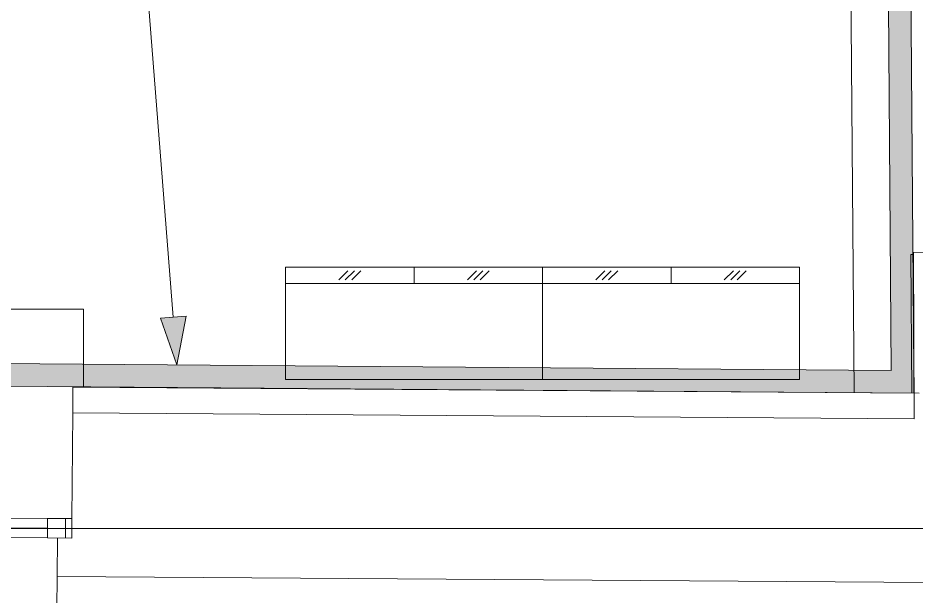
# Model space of a CAD drawing. Header units: millimetres. Extents: x -546 to 1681, y -650 to 1730.
# Drawn here: x 763.58 to 791.54, y 285.76 to 303.77 of the extents above; entities that cross this region are included whole.
import ezdxf

# ---------------------------------------------------------------- set-up
doc = ezdxf.new("R2010")
doc.units = ezdxf.units.MM

msp = doc.modelspace()

# ---------------------------------------------------------------- hatches: boundary and pattern name
at = {"true_color": 0xf1d696}
h = msp.add_hatch(color=41, dxfattribs=at)
h.dxf.hatch_style = 2
h.paths.add_polyline_path([(790.682, 304.178), (791.382, 304.177), (791.473, 292.787), (790.773, 292.792)])
at = {"true_color": 0x0077b0}
h = msp.add_hatch(color=144, dxfattribs=at)
h.dxf.hatch_style = 2
h.paths.add_polyline_path([(768.532, 292.964), (768.016, 294.421), (768.814, 294.484)])
at = {"true_color": 0xf1d696}
h = msp.add_hatch(color=41, dxfattribs=at)
h.dxf.hatch_style = 2
h.paths.add_polyline_path([(790.773, 292.792), (790.778, 292.092), (750.993, 292.4), (750.993, 293.1)])
h = msp.add_hatch(color=41, dxfattribs=at)
h.dxf.hatch_style = 2
h.paths.add_polyline_path([(790.773, 292.792), (791.473, 292.787), (791.478, 292.087)])
h = msp.add_hatch(color=41, dxfattribs=at)
h.dxf.hatch_style = 2
h.paths.add_polyline_path([(790.778, 292.092), (790.773, 292.792), (791.478, 292.087)])

# ---------------------------------------------------------------- linework, layer by layer
at = {"color": 144, "lineweight": 0, "true_color": 0x0077b0}
for points in [[(768.415, 294.452), (765.885, 326.683)], [(768.016, 294.421), (768.814, 294.484)], [(768.532, 292.964), (768.814, 294.484)], [(768.532, 292.964), (768.016, 294.421)]]:
    msp.add_lwpolyline(points, dxfattribs=at)
at = {"color": 7, "lineweight": 0}
for points in [[(789.517, 304.878), (789.614, 292.1)], [(791.473, 292.787), (791.377, 304.877)], [(790.682, 304.178), (790.773, 292.792)], [(791.382, 296.401), (791.467, 296.402)], [(791.415, 292.087), (791.382, 296.401)], [(794.765, 296.479), (791.465, 296.469)], [(791.465, 296.469), (791.481, 291.287)], [(765.618, 294.697), (749.018, 294.697)], [(765.618, 292.268), (765.618, 294.697)], [(790.773, 292.792), (750.993, 293.1)], [(791.478, 292.087), (791.473, 292.787)], [(750.993, 292.4), (791.478, 292.087)], [(765.289, 292.27), (765.284, 291.47)], [(791.641, 292.086), (765.289, 292.27)], [(765.284, 291.47), (765.261, 288.17)], [(791.481, 291.287), (765.284, 291.47)], [(765.284, 291.47), (791.481, 291.287)], [(758.141, 288.22), (764.501, 288.175)], [(764.497, 287.575), (764.501, 288.175)], [(764.501, 288.175), (765.261, 288.17)], [(765.261, 288.17), (764.501, 288.175)], [(764.501, 288.175), (765.261, 288.175)], [(765.061, 288.172), (765.057, 287.572)], [(765.261, 288.17), (765.257, 287.57)], [(765.257, 287.57), (765.261, 288.17)], [(187.211, 287.871), (807.358, 287.871)], [(764.499, 287.875), (758.139, 287.92)], [(764.497, 287.575), (758.137, 287.62)], [(765.257, 287.57), (764.497, 287.575)], [(764.497, 287.575), (765.257, 287.57)], [(764.807, 287.573), (764.798, 286.373)], [(764.798, 286.373), (764.784, 284.373)], [(796.597, 286.151), (764.798, 286.373)]]:
    msp.add_lwpolyline(points, dxfattribs=at)
at = {"color": 253, "lineweight": 0, "true_color": 0x999999}
for points in [[(779.914, 296.005), (771.914, 296.005)], [(771.914, 296.005), (771.914, 292.505)], [(773.855, 295.896), (773.572, 295.613)], [(774.055, 295.896), (773.772, 295.613)], [(774.255, 295.896), (773.972, 295.613)], [(775.914, 295.505), (775.914, 296.005)], [(777.855, 295.896), (777.572, 295.613)], [(778.055, 295.896), (777.772, 295.613)], [(778.255, 295.896), (777.972, 295.613)], [(779.914, 292.505), (779.914, 296.005)], [(787.914, 296.005), (779.914, 296.005)], [(779.914, 296.005), (779.914, 292.505)], [(781.855, 295.896), (781.572, 295.613)], [(782.055, 295.896), (781.772, 295.613)], [(782.255, 295.896), (781.972, 295.613)], [(783.914, 295.505), (783.914, 296.005)], [(785.855, 295.896), (785.572, 295.613)], [(786.055, 295.896), (785.772, 295.613)], [(786.255, 295.896), (785.972, 295.613)], [(787.914, 292.505), (787.914, 296.005)], [(779.914, 295.505), (771.914, 295.505)], [(779.914, 295.505), (775.914, 295.505)], [(787.914, 295.505), (779.914, 295.505)], [(787.914, 295.505), (783.914, 295.505)], [(771.914, 292.505), (779.914, 292.505)], [(779.914, 292.505), (787.914, 292.505)]]:
    msp.add_lwpolyline(points, dxfattribs=at)

doc.saveas('drawing.dxf')
